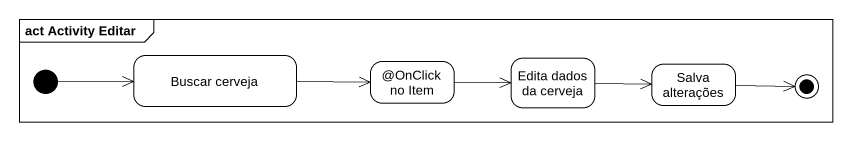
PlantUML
@startuml
mainframe act Activity Editar
hide empty description
state "Buscar cerveja" as Buscar_cerveja
state "@OnClick no Item" as OnClick_no_Item
state "Edita dados da cerveja" as Edita_dados_da_cerveja
state "Salva alterações" as Salva_alterações
[*] -right-> Buscar_cerveja
Buscar_cerveja -right-> OnClick_no_Item
OnClick_no_Item -right-> Edita_dados_da_cerveja
Edita_dados_da_cerveja -right-> Salva_alterações
Salva_alterações -right-> [*]
@enduml
